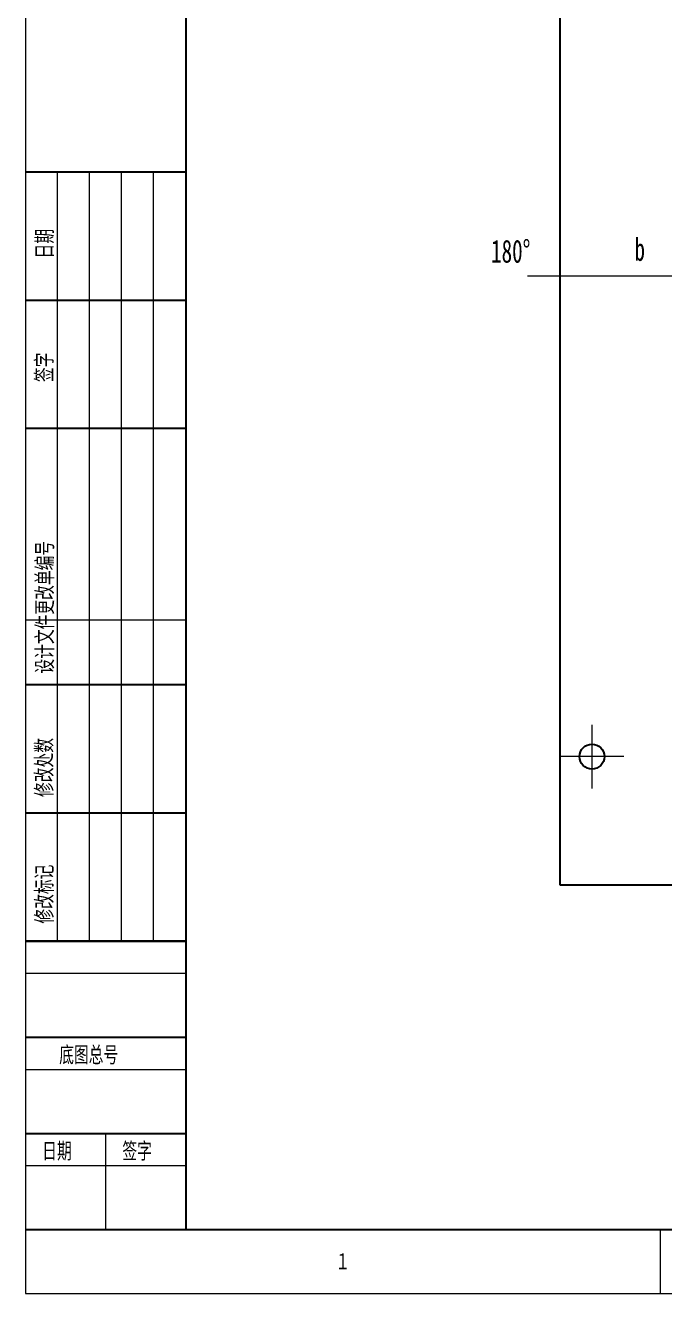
# Model space of a CAD drawing. Extents: x -2309 to 594, y 0 to 1373.
# Drawn here: x 0 to 99.7, y 0 to 197.9 of the extents above; entities that cross this region are included whole.
import ezdxf
from ezdxf.lldxf.tags import DXFTag

# ---------------------------------------------------------------- set-up
doc = ezdxf.new("R2010")
doc.units = 0
doc.header["$MEASUREMENT"] = 0
for name, color, linetype in [('Layer0', 7, 'Continuous'), ('Layer2', 7, 'Continuous'), ('Layer4', 7, 'Continuous'), ('Layer8', 7, 'Continuous'), ('Layer9', 7, 'Continuous')]:
    doc.layers.add(name, color=color, linetype=linetype)
doc.styles.add('PicadTxt 1', font='SIMFANG.TTF', dxfattribs={"height": 0.2})
tags = doc.linetypes.add('中心线', pattern=[20.6, 15, -1.8, 2, -1.8]).pattern_tags.tags
tags[10:11] = [DXFTag(74, 4), DXFTag(75, 0), DXFTag(340, '0'), DXFTag(46, 0.0), DXFTag(50, 0.0), DXFTag(44, 0.0), DXFTag(45, 0.0)]
tags[8:9] = [DXFTag(74, 4), DXFTag(75, 0), DXFTag(340, '0'), DXFTag(46, 0.0), DXFTag(50, 0.0), DXFTag(44, 0.0), DXFTag(45, 0.0)]
tags[6:7] = [DXFTag(74, 4), DXFTag(75, 0), DXFTag(340, '0'), DXFTag(46, 0.0), DXFTag(50, 0.0), DXFTag(44, 0.0), DXFTag(45, 0.0)]
tags[4:5] = [DXFTag(74, 4), DXFTag(75, 0), DXFTag(340, '0'), DXFTag(46, 0.0), DXFTag(50, 0.0), DXFTag(44, 0.0), DXFTag(45, 0.0)]
tags = doc.linetypes.add('实线', pattern=[0, 0]).pattern_tags.tags
tags[4:5] = [DXFTag(74, 4), DXFTag(75, 0), DXFTag(340, '0'), DXFTag(46, 0.0), DXFTag(50, 0.0), DXFTag(44, 0.0), DXFTag(45, 0.0)]

msp = doc.modelspace()

# ---------------------------------------------------------------- linework, layer by layer
at = {"layer": 'Layer0', "color": 0, "linetype": '实线', "lineweight": 30}
for p, q in [((83.33582, 253.79918), (83.33582, 63.79918)), ((83.33582, 63.79918), (275.33588, 63.79918))]:
    msp.add_line(p, q, dxfattribs=at)
msp.add_circle((88.33588, 83.79915), 1.95, dxfattribs=at)
at = {"layer": 'Layer2', "color": 5, "linetype": '中心线', "lineweight": 5}
for p, q in [((279.13593, 158.79918), (78.29935, 158.79916)), ((88.33588, 88.74916), (88.33588, 78.84914)), ((93.28584, 83.79915), (83.38593, 83.79915))]:
    msp.add_line(p, q, dxfattribs=at)
at = {"layer": 'Layer8', "color": 9, "linetype": '实线', "lineweight": 5}
for p, q in [((0, 841), (0, 0)), ((0, 105.125), (25, 105.125)), ((99, 10), (99, 0)), ((0, 0), (594, 0))]:
    msp.add_line(p, q, dxfattribs=at)
at = {"layer": 'Layer8', "color": 0, "linetype": '实线', "lineweight": 30}
for p, q in [((25, 831), (25, 10)), ((24.99999, 175.00003), (-0.00002, 175.00003)), ((24.99999, 155), (-0.00002, 155)), ((25, 135), (0, 135)), ((25, 95.00001), (0, 95.00001)), ((25, 75), (0, 75)), ((25.00001, 55), (0, 55)), ((0, 55), (25, 55)), ((0, 40), (25, 40)), ((0, 25), (25, 25)), ((0, 10), (25, 10)), ((25, 10), (584, 10))]:
    msp.add_line(p, q, dxfattribs=at)
at = {"layer": 'Layer8', "color": 1, "linetype": '实线', "lineweight": 5}
for p, q in [((5, 55), (4.99998, 175.00003)), ((10, 55), (9.99998, 175.00003)), ((15, 55), (14.99998, 175.00003)), ((20, 55), (19.99998, 175.00003)), ((0, 50), (25, 50)), ((0, 35), (25, 35)), ((12.5, 25), (12.5, 10)), ((0, 20), (25, 20))]:
    msp.add_line(p, q, dxfattribs=at)
at = {"layer": 'Layer9', "color": 0, "linetype": '实线', "lineweight": 30}
for p, q in [((24.99999, 175.00003), (-0.00002, 175.00003)), ((24.99999, 155), (-0.00002, 155)), ((25, 135), (0, 135)), ((25, 95.00001), (0, 95.00001)), ((25, 75), (0, 75)), ((25.00001, 55), (0, 55)), ((0, 55), (25, 55)), ((0, 40), (25, 40)), ((0, 25), (25, 25)), ((0, 10), (25, 10))]:
    msp.add_line(p, q, dxfattribs=at)
at = {"layer": 'Layer9', "color": 1, "linetype": '实线', "lineweight": 5}
for p, q in [((5, 55), (4.99998, 175.00003)), ((10, 55), (9.99998, 175.00003)), ((15, 55), (14.99998, 175.00003)), ((20, 55), (19.99998, 175.00003)), ((0, 50), (25, 50)), ((0, 35), (25, 35)), ((12.5, 25), (12.5, 10)), ((0, 20), (25, 20))]:
    msp.add_line(p, q, dxfattribs=at)

# ---------------------------------------------------------------- texts
at = {"layer": 'Layer4', "color": 2, "style": 'PicadTxt 1', "width": 0.674667}
for s, height, p in [('180°', 3.571429, (72.61394, 160.88438)), ('b', 3.57143, (94.97556, 161.17253))]:
    msp.add_text(s, height=height, dxfattribs=at).set_placement(p)
at = {"layer": 'Layer8', "color": 1, "style": 'PicadTxt 1', "width": 0.674667}
for s, p in [('日期', (4.20869, 161.54154)), ('签字', (4.15805, 142.25815)), ('设计文件更改单编号', (4.23053, 96.75928)), ('修改处数', (4.13831, 77.49943)), ('修改标记', (4.17023, 57.74355))]:
    msp.add_text(s, height=2.5, rotation=450, dxfattribs=at).set_placement(p)
for s, p in [('底图总号', (5.26987, 36.04267)), ('日期', (2.62253, 21.0321)), ('签字', (15.12253, 21.0321))]:
    msp.add_text(s, height=2.5, dxfattribs=at).set_placement(p)
at = {"layer": 'Layer8', "color": 2, "style": 'PicadTxt 1', "width": 0.674667}
msp.add_text('１', height=2.5, dxfattribs=at).set_placement((48.33333, 3.775))
at = {"layer": 'Layer9', "color": 1, "style": 'PicadTxt 1', "width": 0.674667}
for s, p in [('日期', (4.20869, 161.54154)), ('签字', (4.15805, 142.25815)), ('设计文件更改单编号', (4.23053, 96.75928)), ('修改处数', (4.13831, 77.49943)), ('修改标记', (4.17023, 57.74355))]:
    msp.add_text(s, height=2.5, rotation=450, dxfattribs=at).set_placement(p)
for s, p in [('底图总号', (5.26987, 36.04267)), ('日期', (2.62253, 21.0321)), ('签字', (15.12253, 21.0321))]:
    msp.add_text(s, height=2.5, dxfattribs=at).set_placement(p)

doc.saveas('drawing.dxf')
